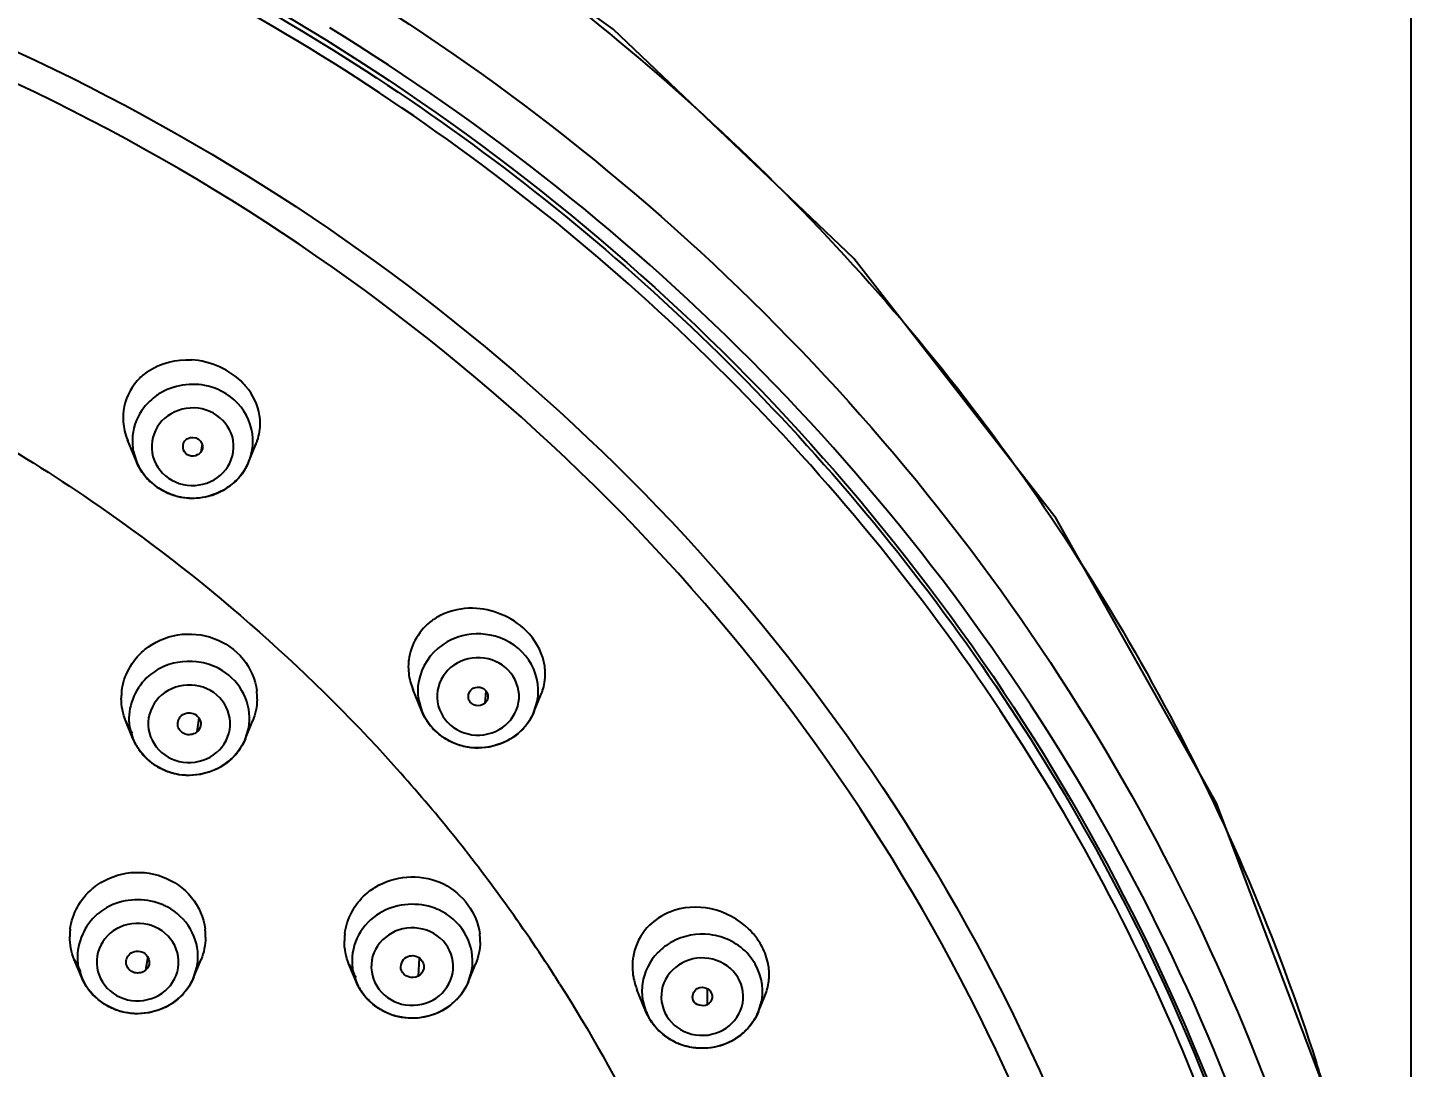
# Model space of a CAD drawing. Header units: millimetres. Extents: x 13495 to 14291, y -4366 to -3315.
# Drawn here: x 13885.37 to 13894.32, y -3789.54 to -3782.84 of the extents above; entities that cross this region are included whole.
import ezdxf

# ---------------------------------------------------------------- set-up
doc = ezdxf.new("R2010")
doc.units = ezdxf.units.MM
doc.header["$LTSCALE"] = 0.1
doc.layers.get('0').update_dxf_attribs({"lineweight": 15})
doc.layers.add('1', color=7, linetype='Continuous')
doc.styles.add('ARIAL', font='arial.ttf')
doc.dimstyles.new('사본 ISO-25', dxfattribs={"dimtxt": 4, "dimasz": 3.5, "dimexe": 0.5, "dimexo": 0.625, "dimgap": 1.5, "dimtad": 1, "dimtih": 1, "dimtoh": 1, "dimdec": 1, "dimlfac": 4, "dimdsep": 46, "dimtxsty": 'ARIAL', "dimcen": 0, "dimclrd": 3, "dimclre": 3, "dimclrt": 3, "dimadec": 1, "dimazin": 0, "dimtfac": 1, "dimtdec": 1, "dimtmove": 0, "dimatfit": 3, "dimfxl": 1.25, "dimtfill": 1, "dimarcsym": 0})

# ---------------------------------------------------------------- blocks, each defined once
blk = doc.blocks.new('*D104')
at = {"color": 3, "lineweight": -2, "transparency": 16777216}
for p, q in [((13864.184, -3793.8186), (13864.184, -3773.2593)), ((13894.2885, -3793.9819), (13894.2885, -3773.2593)), ((13867.684, -3773.7593), (13890.7885, -3773.7593))]:
    blk.add_line(p, q, dxfattribs=at)
at = {"color": 3, "transparency": 16777216}
for points in [[(13867.684, -3773.176), (13867.684, -3774.3427), (13864.184, -3773.7593)], [(13890.7885, -3773.176), (13890.7885, -3774.3427), (13894.2885, -3773.7593)]]:
    blk.add_solid(points, dxfattribs=at)
at = {"layer": 'Defpoints', "color": 0, "transparency": 16777216}
for p in [(13894.2885, -3773.7593), (13864.184, -3794.4436), (13894.2885, -3794.6069)]:
    blk.add_point(p, dxfattribs=at)
at = {"color": 3, "transparency": 16777216, "insert": (13879.2363, -3770.2511), "char_height": 4, "attachment_point": 5, "style": 'ARIAL', "bg_fill": 3, "box_fill_scale": 1.1, "bg_fill_color": 256, "bg_fill_true_color": 13158600, "bg_fill_transparency": 0}
blk.add_mtext('{\\fISOCPEUR|b0|i0|c0|p34;%%C}121', dxfattribs=at)

msp = doc.modelspace()

# ---------------------------------------------------------------- linework, layer by layer
at = {"layer": '1', "color": 7, "linetype": 'Continuous'}
for p, q in [((13886.0702, -3785.6377), (13886.0128, -3785.4969)), ((13886.4937, -3785.5236), (13886.4848, -3785.5772)), ((13886.7956, -3785.6377), (13886.8431, -3785.5213)), ((13886.0501, -3785.569), (13886.0702, -3785.6377)), ((13886.4959, -3785.553), (13886.4848, -3785.5772)), ((13887.9104, -3787.2482), (13887.8524, -3787.1061)), ((13888.3227, -3787.116), (13888.316, -3787.1972)), ((13888.6358, -3787.2482), (13888.681, -3787.1374)), ((13887.8902, -3787.1795), (13887.9104, -3787.2482)), ((13888.6358, -3787.2482), (13888.655, -3787.1844)), ((13886.0481, -3787.4248), (13886.0021, -3787.3122)), ((13886.473, -3787.2907), (13886.4609, -3787.3814)), ((13886.7734, -3787.4248), (13886.8194, -3787.3122)), ((13886.0279, -3787.3561), (13886.0481, -3787.4248)), ((13886.7734, -3787.4248), (13886.7927, -3787.361)), ((13885.7158, -3788.9621), (13885.6698, -3788.8494)), ((13886.1441, -3788.832), (13886.1287, -3788.9187)), ((13886.4412, -3788.9621), (13886.4871, -3788.8494)), ((13887.893, -3788.8397), (13887.8865, -3788.9563)), ((13885.6956, -3788.8934), (13885.7158, -3788.9621)), ((13886.4412, -3788.9621), (13886.4604, -3788.8983)), ((13887.4863, -3788.991), (13887.4403, -3788.8784)), ((13887.4661, -3788.9223), (13887.4863, -3788.991)), ((13888.2117, -3788.991), (13888.2576, -3788.8784)), ((13888.2117, -3788.991), (13888.2309, -3788.9273)), ((13889.3558, -3789.1849), (13889.2976, -3789.0421)), ((13889.7497, -3789.0375), (13889.7506, -3789.1413)), ((13889.3357, -3789.1162), (13889.3558, -3789.1849)), ((13890.0812, -3789.1849), (13890.1242, -3789.0795)), ((13890.0812, -3789.1849), (13890.1005, -3789.1212))]:
    msp.add_line(p, q, dxfattribs=at)
msp.add_lwpolyline([(13894.2135, -3795.0297), (13894.3218, -3793.9162), (13894.2072, -3791.8398), (13893.7752, -3789.8007), (13893.0347, -3787.8416), (13892.0008, -3786.0041), (13890.6953, -3784.3278), (13889.1449, -3782.8483), (13887.4771, -3781.655)], dxfattribs=at)
for centre, radius, start, end in [((13886.362, -3785.3737), 0.3852, 124.18204, 136.45571), ((13886.3509, -3785.3625), 0.3694, 136.53014, 138.41322), ((13886.4425, -3785.4341), 0.4369, 40.05774, 43.50147), ((13886.4235, -3785.5277), 0.3869, 122.53628, 125.26895), ((13886.3406, -3785.3538), 0.3562, 172.53859, 175.25223), ((13886.5195, -3785.3939), 0.349, 7.8563, 8.75254), ((13886.5247, -3785.3933), 0.3437, 1.38768, 7.8684), ((13886.3716, -3785.3503), 0.3877, 193.21727, 202.21963), ((13886.38, -3785.3471), 0.3966, 202.19154, 203.19738), ((13886.3936, -3785.5056), 0.3494, 174.35763, 190.45153), ((13886.4736, -3785.5057), 0.348, 348.69783, 357.58502), ((13886.5199, -3785.3892), 0.3492, 336.48112, 337.77145), ((13886.5243, -3785.3909), 0.3445, 337.76698, 340.97326), ((13886.4507, -3785.4965), 0.3727, 322.43454, 337.74005), ((13886.4647, -3785.5027), 0.3574, 331.52159, 337.7986), ((13886.4693, -3785.5046), 0.3525, 337.80452, 348.65111), ((13886.4139, -3785.4942), 0.3728, 218.34857, 224.41555), ((13886.4552, -3785.4966), 0.3687, 318.31777, 322.42311), ((13886.4579, -3785.4987), 0.3653, 322.42531, 330.45777), ((13886.4626, -3785.5015), 0.3598, 330.47466, 331.52587), ((13886.4383, -3785.4772), 0.3946, 294.65288, 304.17697), ((13886.4445, -3785.4867), 0.3833, 304.20346, 318.26633), ((13886.4304, -3785.4713), 0.4012, 241.70413, 252.21119), ((13886.4321, -3785.4664), 0.4063, 252.19598, 258.95658), ((13886.433, -3785.4607), 0.4121, 258.98094, 269.84151), ((13886.433, -3785.4629), 0.41, 269.8444, 276.28676), ((13886.4329, -3785.4625), 0.4103, 276.29219, 286.81748), ((13886.4353, -3785.4707), 0.4018, 286.83583, 294.65716), ((13888.2045, -3786.9779), 0.3888, 124.03803, 125.86313), ((13888.2638, -3787.0501), 0.4534, 41.14191, 42.65826), ((13886.394, -3787.1809), 0.4265, 129.10002, 130.37933), ((13888.1908, -3786.9601), 0.3674, 173.17165, 177.78488), ((13888.3514, -3787.0084), 0.355, 5.62895, 8.22675), ((13888.2153, -3786.9574), 0.3922, 194.67364, 198.27638), ((13886.3627, -3787.1635), 0.3899, 173.95337, 179.98753), ((13886.3663, -3787.1638), 0.3935, 173.08026, 173.9615), ((13886.4553, -3787.1638), 0.3935, 5.98382, 6.91525), ((13886.4583, -3787.1636), 0.3904, 1.13512, 5.9894), ((13886.4626, -3787.1634), 0.3861, 358.90837, 1.12892), ((13888.2222, -3786.9552), 0.3994, 198.27676, 202.19801), ((13888.2261, -3786.9536), 0.4036, 202.19275, 203.22204), ((13888.2334, -3787.1161), 0.349, 175.22183, 190.46284), ((13888.3143, -3787.1163), 0.3475, 348.69519, 356.61023), ((13888.3603, -3787.0066), 0.3463, 337.01327, 337.80851), ((13888.3633, -3787.0078), 0.3431, 337.80176, 346.0708), ((13888.2444, -3787.1118), 0.3607, 202.22274, 215.02097), ((13888.3066, -3787.114), 0.3555, 333.75408, 337.81911), ((13886.3726, -3787.161), 0.4002, 202.19812, 203.23549), ((13886.3788, -3787.1581), 0.407, 203.2699, 214.60216), ((13886.3699, -3787.2928), 0.3479, 183.02165, 190.48523), ((13886.4518, -3787.2929), 0.3476, 348.69638, 356.92511), ((13886.4491, -3787.1611), 0.3999, 336.83851, 337.8087), ((13888.2533, -3787.1054), 0.3718, 215.04185, 224.21121), ((13888.289, -3787.1019), 0.3769, 310.36906, 321.84358), ((13888.296, -3787.1077), 0.3678, 321.88334, 322.86028), ((13888.2972, -3787.1086), 0.3664, 322.86044, 324.26566), ((13888.3004, -3787.1108), 0.3625, 324.25518, 333.72994), ((13886.382, -3787.2884), 0.3607, 202.22274, 215.02097), ((13886.4443, -3787.2906), 0.3555, 333.75408, 337.81911), ((13888.259, -3787.0998), 0.3797, 224.22326, 231.58974), ((13888.2666, -3787.09), 0.3921, 231.60713, 242.54322), ((13886.391, -3787.2819), 0.3718, 215.04185, 224.21121), ((13886.4267, -3787.2785), 0.3769, 310.36906, 321.84358), ((13886.4337, -3787.2843), 0.3678, 321.88334, 322.86028), ((13886.4349, -3787.2852), 0.3664, 322.86044, 324.26566), ((13886.438, -3787.2874), 0.3625, 324.25518, 333.72994), ((13888.2684, -3787.0865), 0.396, 242.54079, 246.73524), ((13888.2724, -3787.0765), 0.4068, 246.76935, 260.07564), ((13888.2723, -3787.0768), 0.4065, 260.0805, 261.03959), ((13886.3966, -3787.2764), 0.3797, 224.22326, 231.58974), ((13886.4042, -3787.2666), 0.3921, 231.60713, 242.54322), ((13879.8348, -3794.7002), 10.6203, 36.07594, 41.98644), ((13886.4061, -3787.2631), 0.396, 242.54079, 246.73524), ((13886.4101, -3787.2531), 0.4068, 246.76935, 260.07564), ((13886.41, -3787.2534), 0.4065, 260.0805, 261.03959), ((13886.0617, -3788.7182), 0.4265, 129.10002, 130.37933), ((13887.8408, -3788.7579), 0.4402, 117.4038, 118.60431), ((13886.083, -3788.8604), 0.3967, 62.02874, 66.36058), ((13879.9548, -3794.6112), 10.4709, 32.90486, 36.06918), ((13887.8414, -3788.8835), 0.3901, 118.60625, 121.271), ((13887.8525, -3788.8915), 0.399, 65.2593, 69.20037), ((13889.6653, -3788.9305), 0.4175, 111.85844, 113.75717), ((13886.0304, -3788.7008), 0.3899, 173.95337, 179.98756), ((13886.0341, -3788.7011), 0.3935, 173.08026, 173.96151), ((13886.123, -3788.7011), 0.3935, 5.98382, 6.91525), ((13886.126, -3788.7008), 0.3904, 1.13511, 5.9894), ((13887.8044, -3788.73), 0.3934, 173.08152, 173.87169), ((13887.8935, -3788.7301), 0.3934, 5.9199, 6.91349), ((13889.6887, -3788.9913), 0.4726, 40.45523, 45.69908), ((13886.1303, -3788.7007), 0.3861, 358.90836, 1.1289), ((13887.8015, -3788.7297), 0.3905, 173.86509, 179.98894), ((13887.8967, -3788.7298), 0.3902, 1.18445, 5.92559), ((13887.9012, -3788.7296), 0.3858, 0.0005, 1.17823), ((13887.8998, -3788.7296), 0.3871, 358.97784, 359.99966), ((13886.0403, -3788.6982), 0.4002, 202.19812, 203.23549), ((13886.0465, -3788.6953), 0.407, 203.2699, 214.60216), ((13886.0376, -3788.8301), 0.3479, 183.02165, 190.48522), ((13886.1195, -3788.8302), 0.3476, 348.69638, 356.92511), ((13886.1168, -3788.6984), 0.3999, 336.83851, 337.8087), ((13889.6401, -3788.8927), 0.3719, 171.29837, 172.64561), ((13887.8105, -3788.7274), 0.3998, 202.19713, 203.32187), ((13887.8179, -3788.7238), 0.408, 203.36831, 215.99228), ((13887.8075, -3788.8592), 0.3472, 183.11815, 190.48183), ((13887.8903, -3788.8592), 0.3474, 348.69755, 356.89806), ((13887.8865, -3788.7269), 0.4009, 336.95994, 337.80155), ((13880.0002, -3794.5812), 10.4164, 32.36159, 32.90175), ((13889.7717, -3788.9492), 0.3785, 10.35287, 12.26138), ((13889.7753, -3788.9485), 0.3748, 7.30047, 10.35483), ((13886.0497, -3788.8256), 0.3607, 202.22274, 215.02097), ((13886.0587, -3788.8192), 0.3718, 215.04185, 224.21121), ((13886.1026, -3788.8224), 0.3664, 322.86044, 324.26566), ((13886.1057, -3788.8246), 0.3625, 324.25518, 333.72994), ((13886.112, -3788.8279), 0.3555, 333.75408, 337.81911), ((13887.8211, -3788.8542), 0.3616, 202.23532, 216.27784), ((13887.8711, -3788.8501), 0.3687, 316.99003, 328.80669), ((13887.8794, -3788.8555), 0.3589, 328.85785, 337.80762), ((13889.6685, -3788.8906), 0.4007, 190.34435, 202.21877), ((13889.6763, -3788.8877), 0.409, 202.18712, 203.06895), ((13889.6797, -3789.0529), 0.3498, 172.07705, 190.43196), ((13889.8004, -3788.9477), 0.3496, 337.85426, 353.1975), ((13886.0643, -3788.8136), 0.3797, 224.22326, 231.58974), ((13886.0719, -3788.8038), 0.3921, 231.60713, 242.54322), ((13886.0944, -3788.8157), 0.3769, 310.36906, 321.84359), ((13886.1014, -3788.8216), 0.3678, 321.88335, 322.86028), ((13887.8305, -3788.8471), 0.3734, 216.30362, 225.75605), ((13887.8364, -3788.8408), 0.382, 225.77257, 233.91267), ((13887.8571, -3788.8354), 0.3891, 298.59775, 313.7202), ((13887.866, -3788.8454), 0.3757, 313.79354, 314.77465), ((13887.8673, -3788.8467), 0.3738, 314.77453, 317.00608), ((13889.7604, -3789.0532), 0.3468, 348.69277, 355.68018), ((13889.8011, -3788.9478), 0.3489, 333.57978, 337.82075), ((13886.0738, -3788.8003), 0.396, 242.54079, 246.73524), ((13886.0778, -3788.7904), 0.4068, 246.76935, 260.07564), ((13886.0777, -3788.7906), 0.4065, 260.0805, 261.03959), ((13887.8437, -3788.8306), 0.3946, 233.92651, 245.08773), ((13887.8455, -3788.8268), 0.3988, 245.09197, 249.96143), ((13887.8489, -3788.8166), 0.4096, 249.99246, 263.51125), ((13889.6906, -3789.0481), 0.3616, 202.23531, 216.27784), ((13889.7489, -3789.0494), 0.3589, 328.85785, 337.80762), ((13887.8487, -3788.8179), 0.4082, 263.52087, 264.5997), ((13889.7, -3789.041), 0.3734, 216.30362, 225.75605), ((13889.7059, -3789.0347), 0.382, 225.77257, 233.91267), ((13889.7266, -3789.0293), 0.3891, 298.59775, 313.7202), ((13889.7355, -3789.0393), 0.3757, 313.79354, 314.77465), ((13889.7369, -3789.0406), 0.3738, 314.77453, 317.00608), ((13889.7407, -3789.044), 0.3687, 316.99003, 328.80669), ((13889.7133, -3789.0245), 0.3946, 233.92651, 245.08773), ((13889.715, -3789.0207), 0.3988, 245.09197, 249.96143), ((13889.7185, -3789.0105), 0.4096, 249.99246, 263.51125), ((13889.7183, -3789.0118), 0.4082, 263.52087, 264.5997), ((13880.7028, -3793.6729), 13.625, 17.10042, 17.75555)]:
    msp.add_arc(centre, radius, start, end, dxfattribs=at)
for points, knots in [([(13871.2498, -3782.8814), (13872.3544, -3782.204), (13874.7631, -3781.1316), (13878.6612, -3780.4901), (13882.6022, -3780.8428), (13886.3068, -3782.1679), (13889.5137, -3784.3745), (13891.992, -3787.3122), (13893.5588, -3790.7703), (13893.9167, -3793.2694), (13893.9167, -3794.5069)], [0, 0, 0, 0, 0.126491, 0.254042, 0.381737, 0.50862, 0.633952, 0.757411, 0.879197, 1, 1, 1, 1]), ([(13864.63, -3793.2566), (13864.7985, -3791.5486), (13865.8389, -3788.1363), (13869.2264, -3783.9757), (13873.9583, -3781.2677), (13879.388, -3780.3626), (13884.7984, -3781.3675), (13889.4745, -3784.1631), (13892.7757, -3788.3871), (13893.7443, -3791.8176), (13893.8773, -3793.5278)], [0, 0, 0, 0, 0.121767, 0.245638, 0.372075, 0.500191, 0.628257, 0.75457, 0.878307, 1, 1, 1, 1]), ([(13890.4964, -3803.3838), (13891.7025, -3802.0103), (13893.5812, -3798.7628), (13894.181, -3793.1935), (13892.4539, -3787.8406), (13888.6966, -3783.5616), (13883.5237, -3780.9851), (13877.7181, -3780.471), (13872.142, -3782.0794), (13869.0826, -3784.4668), (13867.869, -3785.8853)], [0, 0, 0, 0, 0.12306, 0.244548, 0.366574, 0.490907, 0.617911, 0.74639, 0.874326, 1, 1, 1, 1]), ([(13865.5061, -3794.0538), (13865.5699, -3792.7498), (13866.1258, -3790.1294), (13868.1502, -3786.6444), (13871.1731, -3783.8917), (13874.9145, -3782.1166), (13879.0382, -3781.4684), (13883.1805, -3782.0032), (13886.9724, -3783.6719), (13889.0646, -3785.4698), (13889.9385, -3786.4918)], [0, 0, 0, 0, 0.120916, 0.24321, 0.36755, 0.493861, 0.621392, 0.748983, 0.875454, 1, 1, 1, 1]), ([(13887.4926, -3781.7166), (13888.941, -3782.6107), (13891.5326, -3784.8849), (13893.1698, -3787.9279), (13893.6788, -3789.5178)], [0, 0, 0, 0, 0.504843, 1, 1, 1, 1]), ([(13892.7719, -3794.0552), (13892.7069, -3792.7184), (13892.1186, -3790.0303), (13889.9707, -3786.491), (13886.7787, -3783.7586), (13882.8617, -3782.0957), (13878.5994, -3781.6522), (13874.3976, -3782.4698), (13870.6614, -3784.4699), (13868.7005, -3786.497), (13867.9181, -3787.6229)], [0, 0, 0, 0, 0.121003, 0.243481, 0.36811, 0.494728, 0.622437, 0.749946, 0.876036, 1, 1, 1, 1]), ([(13887.4455, -3782.571), (13888.4745, -3783.207), (13890.3745, -3784.7235), (13892.5575, -3787.6084), (13893.9266, -3790.915), (13894.2378, -3793.274), (13894.2381, -3794.4436)], [0, 0, 0, 0, 0.254668, 0.505765, 0.753795, 1, 1, 1, 1]), ([(13894.0562, -3794.5046), (13894.0491, -3793.3519), (13893.7293, -3791.0297), (13892.3649, -3787.78), (13890.2047, -3784.9492), (13888.3306, -3783.4625), (13887.3166, -3782.8393)], [0, 0, 0, 0, 0.246433, 0.494514, 0.745526, 1, 1, 1, 1]), ([(13886.8213, -3785.5204), (13886.8247, -3785.4388), (13886.768, -3785.2653), (13886.614, -3785.1711), (13886.532, -3785.1507)], [0, 0, 0, 0, 0.491411, 1, 1, 1, 1]), ([(13886.647, -3785.6886), (13886.6861, -3785.6379), (13886.7238, -3785.4958), (13886.6009, -3785.3155), (13886.3891, -3785.2683), (13886.2594, -3785.342), (13886.2188, -3785.3947)], [0, 0, 0, 0, 0.243617, 0.490402, 0.746717, 1, 1, 1, 1]), ([(13885.0336, -3785.4225), (13885.2863, -3785.5678), (13886.2665, -3786.1829), (13887.1501, -3786.9525), (13887.7289, -3787.5957)], [0, 0, 0, 0, 0.252035, 1, 1, 1, 1]), ([(13886.2188, -3785.3947), (13886.1798, -3785.4454), (13886.1421, -3785.5875), (13886.265, -3785.7679), (13886.4767, -3785.8151), (13886.6065, -3785.7413), (13886.647, -3785.6886)], [0, 0, 0, 0, 0.243617, 0.490402, 0.746717, 1, 1, 1, 1]), ([(13886.3811, -3785.5061), (13886.384, -3785.5024), (13886.3907, -3785.4955), (13886.3987, -3785.4904), (13886.403, -3785.4882)], [0, 0, 0, 0, 0.496681, 1, 1, 1, 1]), ([(13886.403, -3785.4882), (13886.4233, -3785.478), (13886.4784, -3785.4797), (13886.5001, -3785.5318), (13886.4958, -3785.553)], [0, 0, 0, 0, 0.512196, 1, 1, 1, 1]), ([(13886.7461, -3785.7238), (13886.6663, -3785.8276), (13886.3736, -3785.9521), (13886.1194, -3785.7582), (13886.0702, -3785.6377)], [0, 0, 0, 0, 0.501622, 1, 1, 1, 1]), ([(13886.4629, -3785.5948), (13886.4475, -3785.6025), (13886.4095, -3785.6069), (13886.3807, -3785.5801), (13886.3748, -3785.5644)], [0, 0, 0, 0, 0.507069, 1, 1, 1, 1]), ([(13886.4848, -3785.5772), (13886.4819, -3785.5809), (13886.4752, -3785.5876), (13886.4672, -3785.5927), (13886.4629, -3785.5948)], [0, 0, 0, 0, 0.491721, 1, 1, 1, 1]), ([(13889.9385, -3786.4918), (13890.8389, -3787.5448), (13892.3067, -3789.9402), (13892.9105, -3792.6873), (13892.9773, -3794.0543)], [0, 0, 0, 0, 0.503067, 1, 1, 1, 1]), ([(13886.125, -3786.8499), (13886.1851, -3786.8011), (13886.3351, -3786.7351), (13886.5758, -3786.7586), (13886.773, -3786.8951), (13886.8369, -3787.0426), (13886.8459, -3787.1165)], [0, 0, 0, 0, 0.252446, 0.507211, 0.757116, 1, 1, 1, 1]), ([(13888.6611, -3787.1369), (13888.6662, -3787.0511), (13888.6055, -3786.8668), (13888.4381, -3786.7733), (13888.3507, -3786.7565)], [0, 0, 0, 0, 0.490946, 1, 1, 1, 1]), ([(13886.7989, -3787.3116), (13886.8025, -3787.2444), (13886.7681, -3787.1033), (13886.6622, -3787.0052), (13886.6013, -3786.9728)], [0, 0, 0, 0, 0.493559, 1, 1, 1, 1]), ([(13888.096, -3786.9664), (13888.0469, -3787.0082), (13887.9785, -3787.1377), (13888.0588, -3787.341), (13888.2579, -3787.4283), (13888.3991, -3787.3814), (13888.4502, -3787.338)], [0, 0, 0, 0, 0.245523, 0.489964, 0.744454, 1, 1, 1, 1]), ([(13888.4502, -3787.338), (13888.4993, -3787.2962), (13888.5677, -3787.1666), (13888.4874, -3786.9633), (13888.2883, -3786.8761), (13888.1471, -3786.9229), (13888.096, -3786.9664)], [0, 0, 0, 0, 0.245523, 0.489964, 0.744454, 1, 1, 1, 1]), ([(13886.2337, -3787.143), (13886.1846, -3787.1848), (13886.1162, -3787.3143), (13886.1965, -3787.5176), (13886.3955, -3787.6049), (13886.5367, -3787.558), (13886.5878, -3787.5145)], [0, 0, 0, 0, 0.245523, 0.489964, 0.744454, 1, 1, 1, 1]), ([(13886.5878, -3787.5145), (13886.637, -3787.4728), (13886.7053, -3787.3432), (13886.625, -3787.1399), (13886.426, -3787.0527), (13886.2848, -3787.0995), (13886.2337, -3787.143)], [0, 0, 0, 0, 0.245523, 0.489964, 0.744454, 1, 1, 1, 1]), ([(13888.2302, -3787.1072), (13888.2339, -3787.1041), (13888.242, -3787.0988), (13888.251, -3787.0953), (13888.2557, -3787.094)], [0, 0, 0, 0, 0.497189, 1, 1, 1, 1]), ([(13888.2557, -3787.094), (13888.2754, -3787.0887), (13888.3222, -3787.0971), (13888.3397, -3787.1424), (13888.3364, -3787.1617)], [0, 0, 0, 0, 0.511865, 1, 1, 1, 1]), ([(13886.3606, -3787.2761), (13886.3828, -3787.2572), (13886.4564, -3787.2469), (13886.4901, -3787.315), (13886.4844, -3787.3423)], [0, 0, 0, 0, 0.511618, 1, 1, 1, 1]), ([(13888.5312, -3787.3921), (13888.4401, -3787.4696), (13888.17, -3787.5387), (13887.9551, -3787.3577), (13887.9104, -3787.2482)], [0, 0, 0, 0, 0.502612, 1, 1, 1, 1]), ([(13888.316, -3787.1972), (13888.3012, -3787.2097), (13888.2584, -3787.2211), (13888.2215, -3787.1938), (13888.2146, -3787.1761)], [0, 0, 0, 0, 0.505251, 1, 1, 1, 1]), ([(13886.6688, -3787.5687), (13886.5778, -3787.6461), (13886.3077, -3787.7153), (13886.0927, -3787.5343), (13886.0481, -3787.4248)], [0, 0, 0, 0, 0.502612, 1, 1, 1, 1]), ([(13886.4609, -3787.3814), (13886.4432, -3787.3965), (13886.3906, -3787.4097), (13886.3488, -3787.3745), (13886.3405, -3787.3533)], [0, 0, 0, 0, 0.505362, 1, 1, 1, 1]), ([(13885.7928, -3788.3872), (13885.8528, -3788.3384), (13886.0028, -3788.2724), (13886.2435, -3788.2958), (13886.4407, -3788.4324), (13886.5046, -3788.5798), (13886.5136, -3788.6537)], [0, 0, 0, 0, 0.252446, 0.507211, 0.757116, 1, 1, 1, 1]), ([(13887.6382, -3788.3671), (13887.7601, -3788.3039), (13888.0767, -3788.2921), (13888.2682, -3788.5514), (13888.2841, -3788.6827)], [0, 0, 0, 0, 0.509463, 1, 1, 1, 1]), ([(13887.4139, -3788.6826), (13887.4254, -3788.5876), (13887.4943, -3788.461), (13887.6008, -3788.3874), (13887.63, -3788.3714)], [0, 0, 0, 0, 0.741776, 1, 1, 1, 1]), ([(13890.0187, -3788.653), (13889.9531, -3788.589), (13889.7851, -3788.4975), (13889.5925, -3788.5099), (13889.5099, -3788.543)], [0, 0, 0, 0, 0.50752, 1, 1, 1, 1]), ([(13886.4666, -3788.8488), (13886.4702, -3788.7817), (13886.4358, -3788.6406), (13886.3299, -3788.5425), (13886.269, -3788.5101)], [0, 0, 0, 0, 0.493559, 1, 1, 1, 1]), ([(13887.6389, -3788.5501), (13887.5831, -3788.5841), (13887.4876, -3788.6809), (13887.4574, -3788.8144), (13887.4608, -3788.878)], [0, 0, 0, 0, 0.505974, 1, 1, 1, 1]), ([(13888.2371, -3788.878), (13888.241, -3788.8074), (13888.2022, -3788.6583), (13888.0855, -3788.5596), (13888.0195, -3788.5291)], [0, 0, 0, 0, 0.493043, 1, 1, 1, 1]), ([(13889.4971, -3788.5484), (13889.4392, -3788.5739), (13889.3338, -3788.6528), (13889.2819, -3788.7746), (13889.2724, -3788.8364)], [0, 0, 0, 0, 0.502713, 1, 1, 1, 1]), ([(13885.9014, -3788.6803), (13885.8523, -3788.722), (13885.7839, -3788.8516), (13885.8642, -3789.0549), (13886.0632, -3789.1421), (13886.2044, -3789.0953), (13886.2556, -3789.0518)], [0, 0, 0, 0, 0.245523, 0.489964, 0.744454, 1, 1, 1, 1]), ([(13886.2556, -3789.0518), (13886.3047, -3789.01), (13886.373, -3788.8805), (13886.2927, -3788.6772), (13886.0937, -3788.59), (13885.9525, -3788.6368), (13885.9014, -3788.6803)], [0, 0, 0, 0, 0.245523, 0.489964, 0.744454, 1, 1, 1, 1]), ([(13887.7167, -3788.6785), (13887.6594, -3788.7097), (13887.5647, -3788.821), (13887.5971, -3789.0374), (13887.7752, -3789.1627), (13887.9221, -3789.1438), (13887.9813, -3789.1115)], [0, 0, 0, 0, 0.248197, 0.491259, 0.743141, 1, 1, 1, 1]), ([(13887.9813, -3789.1115), (13888.0385, -3789.0803), (13888.1333, -3788.969), (13888.1009, -3788.7526), (13887.9228, -3788.6273), (13887.7759, -3788.6462), (13887.7167, -3788.6785)], [0, 0, 0, 0, 0.248197, 0.491259, 0.743141, 1, 1, 1, 1]), ([(13890.1062, -3789.0793), (13890.1131, -3788.9886), (13890.0464, -3788.7911), (13889.8621, -3788.7003), (13889.7682, -3788.6888)], [0, 0, 0, 0, 0.490392, 1, 1, 1, 1]), ([(13886.0283, -3788.8134), (13886.0508, -3788.7943), (13886.1258, -3788.7842), (13886.1583, -3788.8545), (13886.1516, -3788.8818)], [0, 0, 0, 0, 0.511941, 1, 1, 1, 1]), ([(13887.8115, -3788.8336), (13887.8351, -3788.8208), (13887.9005, -3788.8211), (13887.9274, -3788.8822), (13887.9228, -3788.9073)], [0, 0, 0, 0, 0.511979, 1, 1, 1, 1]), ([(13889.8509, -3789.3054), (13889.9081, -3789.2742), (13890.0028, -3789.1628), (13889.9704, -3788.9465), (13889.7923, -3788.8212), (13889.6454, -3788.8401), (13889.5862, -3788.8724)], [0, 0, 0, 0, 0.248197, 0.491259, 0.743141, 1, 1, 1, 1]), ([(13886.1287, -3788.9187), (13886.1104, -3788.9342), (13886.0561, -3788.9472), (13886.0143, -3788.9093), (13886.007, -3788.8871)], [0, 0, 0, 0, 0.505961, 1, 1, 1, 1]), ([(13887.8865, -3788.9563), (13887.8681, -3788.9664), (13887.8214, -3788.9711), (13887.7863, -3788.9389), (13887.7788, -3788.9199)], [0, 0, 0, 0, 0.50674, 1, 1, 1, 1]), ([(13889.5862, -3788.8724), (13889.529, -3788.9036), (13889.4343, -3789.0149), (13889.4667, -3789.2313), (13889.6447, -3789.3566), (13889.7916, -3789.3377), (13889.8509, -3789.3054)], [0, 0, 0, 0, 0.248197, 0.491259, 0.743141, 1, 1, 1, 1]), ([(13886.3365, -3789.106), (13886.2455, -3789.1834), (13885.9754, -3789.2525), (13885.7604, -3789.0716), (13885.7158, -3788.9621)], [0, 0, 0, 0, 0.502612, 1, 1, 1, 1]), ([(13888.0412, -3789.1802), (13887.9467, -3789.2317), (13887.7056, -3789.2558), (13887.5264, -3789.0893), (13887.4863, -3788.991)], [0, 0, 0, 0, 0.503279, 1, 1, 1, 1]), ([(13888.7989, -3789.0057), (13888.9923, -3789.311), (13889.6966, -3790.5601), (13890.1333, -3791.9601), (13890.2828, -3793.0212)], [0, 0, 0, 0, 0.252226, 1, 1, 1, 1]), ([(13889.6865, -3789.0365), (13889.7063, -3789.0257), (13889.7608, -3789.0255), (13889.7849, -3789.0755), (13889.782, -3789.0969)], [0, 0, 0, 0, 0.511633, 1, 1, 1, 1]), ([(13889.9107, -3789.3741), (13889.8163, -3789.4256), (13889.5751, -3789.4497), (13889.3959, -3789.2832), (13889.3558, -3789.1849)], [0, 0, 0, 0, 0.503279, 1, 1, 1, 1])]:
    msp.add_open_spline(points, degree=3, knots=knots, dxfattribs=at)
for points in [[(13886.1456, -3785.0551), (13886.2253, -3785.0009), (13886.329, -3784.9761), (13886.4252, -3784.9815)], [(13886.7594, -3785.1333), (13886.6752, -3785.0446), (13886.5473, -3784.9884), (13886.4252, -3784.9815)], [(13886.0746, -3785.1173), (13886.0283, -3785.1695), (13885.9965, -3785.2384), (13885.9874, -3785.3075)], [(13886.532, -3785.1507), (13886.4282, -3785.1249), (13886.3055, -3785.144), (13886.2154, -3785.2015)], [(13886.8644, -3785.3408), (13886.8539, -3785.2725), (13886.8213, -3785.2058), (13886.7769, -3785.1529)], [(13886.2, -3785.2118), (13886.1693, -3785.2335), (13886.1414, -3785.2601), (13886.1185, -3785.2899)], [(13885.9856, -3785.3243), (13885.9825, -3785.3625), (13885.9855, -3785.4016), (13885.9943, -3785.4389)], [(13886.1185, -3785.2899), (13886.0788, -3785.3415), (13886.0524, -3785.4065), (13886.046, -3785.4713)], [(13886.8499, -3785.5032), (13886.8629, -3785.4655), (13886.8693, -3785.4248), (13886.8683, -3785.3849)], [(13886.3748, -3785.5644), (13886.3679, -3785.5461), (13886.3692, -3785.5216), (13886.3811, -3785.5061)], [(13886.0703, -3785.6377), (13886.083, -3785.6691), (13886.1005, -3785.6989), (13886.1215, -3785.7254)], [(13886.1476, -3785.755), (13886.1746, -3785.7826), (13886.2063, -3785.8062), (13886.2402, -3785.8245)], [(13888.0629, -3786.6154), (13888.0363, -3786.6261), (13888.0106, -3786.6396), (13887.9869, -3786.6557)], [(13888.2629, -3786.5847), (13888.1956, -3786.5802), (13888.1255, -3786.5903), (13888.0629, -3786.6154)], [(13888.5972, -3786.7428), (13888.5137, -3786.6521), (13888.3859, -3786.5927), (13888.2629, -3786.5847)], [(13887.9767, -3786.6628), (13887.897, -3786.7204), (13887.8377, -3786.8188), (13887.826, -3786.9165)], [(13888.114, -3786.7813), (13888.0776, -3786.7967), (13888.0431, -3786.8178), (13888.013, -3786.8434)], [(13888.3507, -3786.7565), (13888.2728, -3786.7415), (13888.187, -3786.7503), (13888.114, -3786.7813)], [(13888.7027, -3786.9576), (13888.6919, -3786.8824), (13888.6552, -3786.8089), (13888.6052, -3786.7517)], [(13885.9757, -3787.1164), (13885.9876, -3787.0183), (13886.0424, -3786.9201), (13886.1177, -3786.856)], [(13888.013, -3786.8434), (13887.9432, -3786.9028), (13887.8933, -3786.9957), (13887.8856, -3787.0871)], [(13886.2517, -3786.9579), (13886.2153, -3786.9733), (13886.1808, -3786.9944), (13886.1507, -3787.02)], [(13886.4884, -3786.9331), (13886.4105, -3786.9181), (13886.3247, -3786.9269), (13886.2517, -3786.9579)], [(13886.6013, -3786.9728), (13886.566, -3786.9541), (13886.5275, -3786.9406), (13886.4884, -3786.9331)], [(13887.8237, -3786.9459), (13887.8223, -3786.9831), (13887.8265, -3787.0208), (13887.836, -3787.0568)], [(13888.6963, -3787.0904), (13888.7057, -3787.0525), (13888.7085, -3787.0124), (13888.7047, -3786.9736)], [(13886.1507, -3787.02), (13886.0699, -3787.0887), (13886.017, -3787.2053), (13886.0226, -3787.3111)], [(13888.2146, -3787.1761), (13888.2061, -3787.1541), (13888.2123, -3787.1225), (13888.2302, -3787.1072)], [(13888.3364, -3787.1617), (13888.334, -3787.1751), (13888.3264, -3787.1883), (13888.316, -3787.1972)], [(13886.0021, -3787.3122), (13885.983, -3787.2654), (13885.9728, -3787.214), (13885.9728, -3787.1634)], [(13886.8486, -3787.1708), (13886.8477, -3787.2189), (13886.8376, -3787.2676), (13886.8194, -3787.3122)], [(13888.6358, -3787.2482), (13888.6134, -3787.3031), (13888.5763, -3787.3537), (13888.5312, -3787.3921)], [(13886.3405, -3787.3533), (13886.3308, -3787.3285), (13886.3403, -3787.2933), (13886.3606, -3787.2761)], [(13886.4844, -3787.3423), (13886.4812, -3787.3572), (13886.4725, -3787.3716), (13886.4609, -3787.3814)], [(13886.7734, -3787.4248), (13886.751, -3787.4797), (13886.714, -3787.5303), (13886.6688, -3787.5687)], [(13888.209, -3787.4783), (13888.3197, -3787.4958), (13888.4478, -3787.4617), (13888.5332, -3787.3891)], [(13886.3467, -3787.6549), (13886.4574, -3787.6724), (13886.5855, -3787.6383), (13886.6708, -3787.5657)], [(13885.6434, -3788.6537), (13885.6553, -3788.5555), (13885.7101, -3788.4573), (13885.7854, -3788.3933)], [(13885.9194, -3788.4951), (13885.883, -3788.5105), (13885.8485, -3788.5316), (13885.8184, -3788.5573)], [(13886.242, -3788.497), (13886.1435, -3788.4539), (13886.0184, -3788.4531), (13885.9194, -3788.4951)], [(13887.9942, -3788.5185), (13887.8882, -3788.4782), (13887.7542, -3788.4868), (13887.6546, -3788.5411)], [(13885.8184, -3788.5573), (13885.7376, -3788.6259), (13885.6847, -3788.7425), (13885.6903, -3788.8484)], [(13889.7682, -3788.6888), (13889.6861, -3788.6788), (13889.5969, -3788.6954), (13889.5242, -3788.735)], [(13890.0967, -3788.7534), (13890.0828, -3788.729), (13890.0664, -3788.706), (13890.0483, -3788.6846)], [(13885.6698, -3788.8494), (13885.6507, -3788.8026), (13885.6405, -3788.7512), (13885.6405, -3788.7007)], [(13886.5163, -3788.708), (13886.5154, -3788.7562), (13886.5053, -3788.8049), (13886.4871, -3788.8494)], [(13887.4403, -3788.8784), (13887.4212, -3788.8316), (13887.411, -3788.7802), (13887.411, -3788.7296)], [(13888.2869, -3788.7365), (13888.286, -3788.7848), (13888.2759, -3788.8337), (13888.2576, -3788.8784)], [(13889.5242, -3788.735), (13889.4904, -3788.7534), (13889.4589, -3788.7772), (13889.4321, -3788.8048)], [(13890.1415, -3788.8688), (13890.1327, -3788.8285), (13890.1172, -3788.7892), (13890.0967, -3788.7534)], [(13886.007, -3788.8871), (13885.9989, -3788.8628), (13886.0088, -3788.83), (13886.0283, -3788.8134)], [(13887.7788, -3788.9199), (13887.7676, -3788.8913), (13887.7845, -3788.8484), (13887.8115, -3788.8336)], [(13889.2712, -3788.845), (13889.2662, -3788.8839), (13889.2673, -3788.924), (13889.2743, -3788.9625)], [(13889.4321, -3788.8048), (13889.3803, -3788.8581), (13889.3435, -3788.9311), (13889.3332, -3789.0047)], [(13886.1516, -3788.8818), (13886.1481, -3788.8959), (13886.1397, -3788.9093), (13886.1287, -3788.9187)], [(13887.9228, -3788.9073), (13887.9192, -3788.9273), (13887.9043, -3788.9466), (13887.8865, -3788.9563)], [(13890.1476, -3788.9892), (13890.151, -3788.9599), (13890.1508, -3788.9301), (13890.147, -3788.9009)], [(13886.4412, -3788.9621), (13886.4188, -3789.017), (13886.3817, -3789.0676), (13886.3365, -3789.106)], [(13888.2117, -3788.991), (13888.1796, -3789.0696), (13888.1157, -3789.1395), (13888.0412, -3789.1802)], [(13889.6597, -3789.1134), (13889.6488, -3789.0885), (13889.6627, -3789.0495), (13889.6865, -3789.0365)], [(13886.0144, -3789.1922), (13886.1251, -3789.2097), (13886.2532, -3789.1755), (13886.3386, -3789.1029)], [(13889.7506, -3789.1413), (13889.7228, -3789.1565), (13889.6724, -3789.1424), (13889.6597, -3789.1134)], [(13889.782, -3789.0969), (13889.7796, -3789.1148), (13889.7665, -3789.1326), (13889.7506, -3789.1413)], [(13887.8103, -3789.2244), (13887.8892, -3789.2318), (13887.9737, -3789.2149), (13888.0433, -3789.177)], [(13890.0812, -3789.1849), (13890.0492, -3789.2635), (13889.9852, -3789.3334), (13889.9107, -3789.3741)], [(13889.6799, -3789.4182), (13889.7588, -3789.4257), (13889.8433, -3789.4088), (13889.9129, -3789.3709)]]:
    msp.add_open_spline(points, degree=3, dxfattribs=at)

# ---------------------------------------------------------------- next in the draw order: dimensions: what is measured, and where the dimension line sits
dim = msp.add_linear_dim(base=(13894.2885, -3773.7593), p1=(13864.184, -3794.4436), p2=(13894.2885, -3794.6069), text='{\\fISOCPEUR|b0|i0|c0|p34;%%C}121', dimstyle='사본 ISO-25')
dim.commit()
dim.dimension.update_dxf_attribs({"geometry": '*D104', "text_midpoint": (13879.2363, -3770.2511)})

doc.saveas('drawing.dxf')
